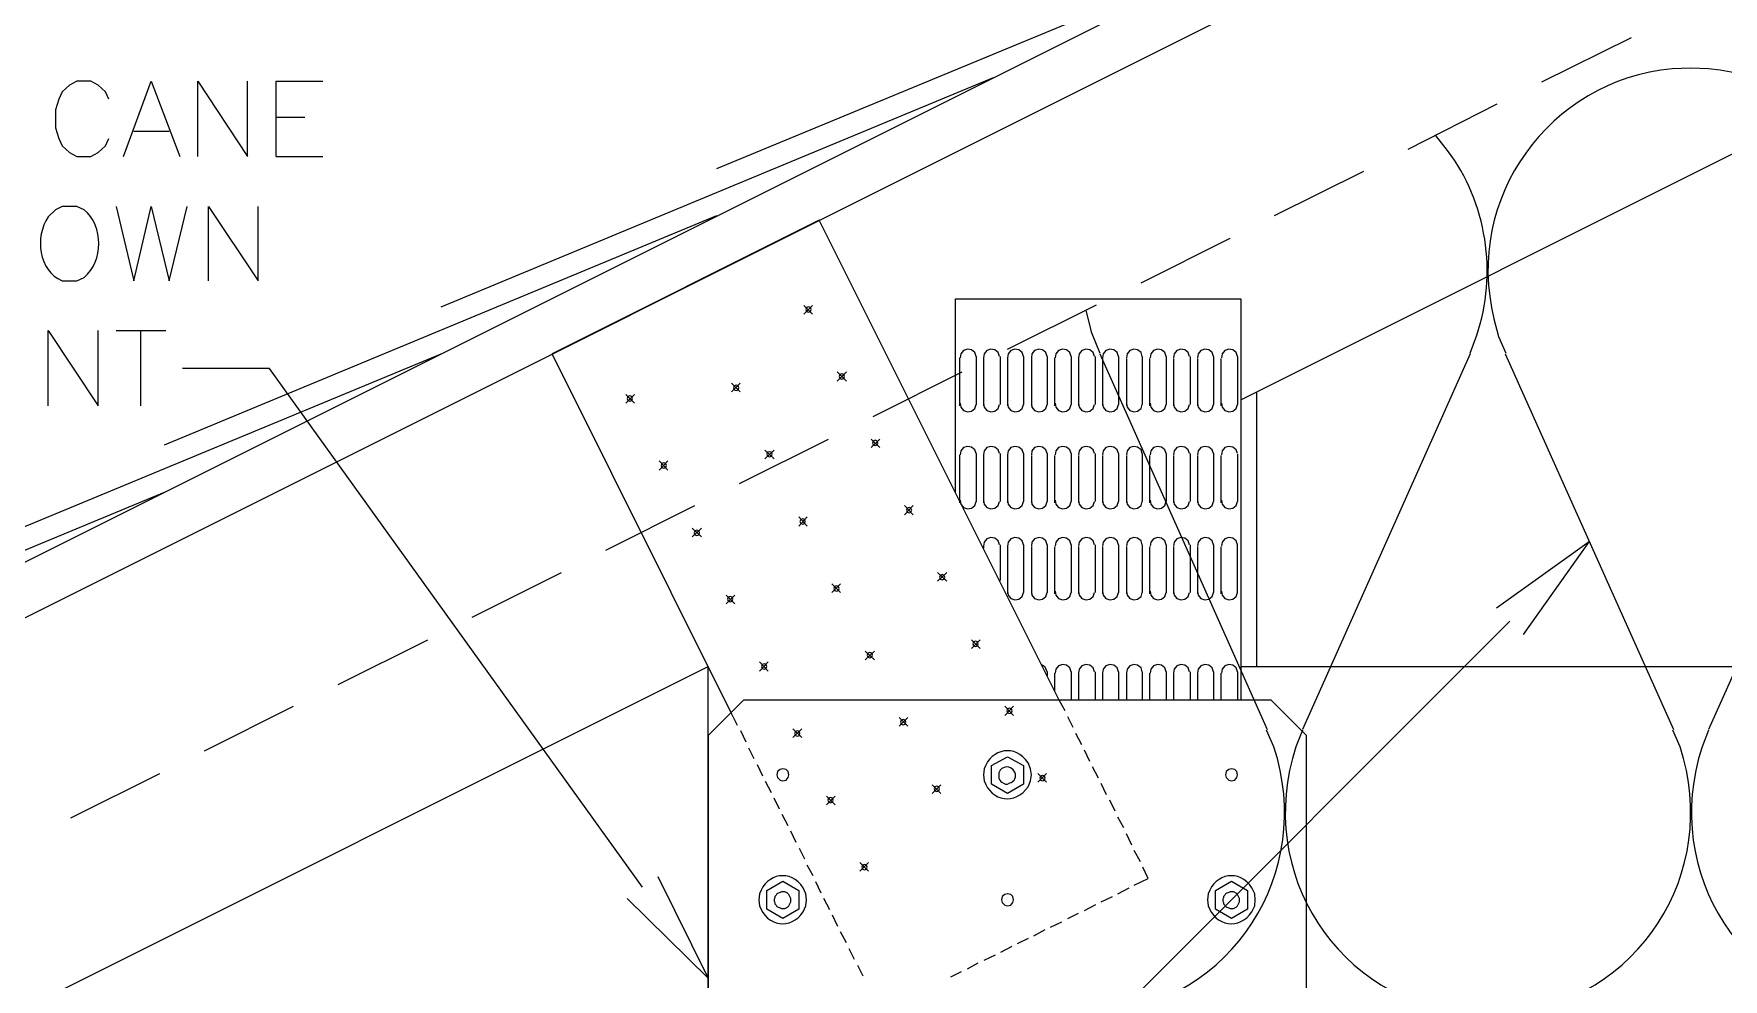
# Model space of a CAD drawing. Header units: millimetres. Extents: x 14 to 201, y 16 to 268.
# Drawn here: x 84.3 to 138.1, y 188.8 to 218.9 of the extents above; entities that cross this region are included whole.
import ezdxf

# ---------------------------------------------------------------- set-up
doc = ezdxf.new("R2010")
doc.units = ezdxf.units.MM
doc.layers.get('0').update_dxf_attribs({"linetype": 'CONTINUOUS'})

msp = doc.modelspace()

# ---------------------------------------------------------------- linework, layer by layer
at = {"color": 0}
for p, q in [((48.6625, 184.426), (173.673, 246.931)), ((48.6625, 182.646), (173.673, 245.173)), ((122.767, 207.284), (173.673, 232.749)), ((106.087, 214.652), (123.698, 221.954)), ((85.7042, 217.424), (85.4714, 217.297)), ((86.148, 217.424), (85.7042, 217.424)), ((86.3808, 217.297), (86.148, 217.424)), ((87.1859, 215.032), (88.0745, 217.424)), ((88.0745, 217.424), (88.984, 215.032)), ((89.5558, 215.032), (89.5558, 217.424)), ((89.5558, 217.424), (91.1433, 215.032)), ((91.1433, 215.032), (91.1433, 217.424)), ((92.0542, 215.032), (92.0542, 217.424)), ((92.0542, 217.424), (93.5359, 217.424)), ((97.3032, 210.248), (114.893, 217.551)), ((85.1323, 216.852), (85.0265, 216.513)), ((85.2385, 217.085), (85.1323, 216.852)), ((85.4714, 217.297), (85.2385, 217.085)), ((86.614, 217.085), (86.3808, 217.297)), ((86.7198, 216.852), (86.614, 217.085)), ((85.0265, 216.513), (85.0265, 215.943)), ((92.0542, 216.28), (92.964, 216.28)), ((85.0265, 215.943), (85.1323, 215.604)), ((87.5249, 215.837), (88.6464, 215.837)), ((85.1323, 215.604), (85.2385, 215.371)), ((85.2385, 215.371), (85.4714, 215.158)), ((86.3808, 215.158), (86.614, 215.371)), ((86.614, 215.371), (86.7198, 215.604)), ((85.4714, 215.158), (85.7042, 215.032)), ((85.7042, 215.032), (86.148, 215.032)), ((86.148, 215.032), (86.3808, 215.158)), ((92.0542, 215.032), (93.5359, 215.032)), ((85.0265, 213.338), (84.7933, 213.105)), ((85.2385, 213.444), (85.0265, 213.338)), ((85.7042, 213.444), (85.2385, 213.444)), ((85.9374, 213.338), (85.7042, 213.444)), ((86.9527, 213.444), (87.5249, 211.074)), ((87.5249, 211.074), (88.0745, 213.444)), ((88.0745, 213.444), (88.6464, 211.074)), ((88.4975, 205.846), (106.087, 213.148)), ((88.6464, 211.074), (89.2168, 213.444)), ((89.8948, 211.074), (89.8948, 213.444)), ((89.8948, 213.444), (91.4823, 211.074)), ((91.4823, 211.074), (91.4823, 213.444)), ((109.347, 213.001), (100.838, 208.745)), ((116.989, 197.718), (109.347, 213.001)), ((85.2385, 211.074), (85.7042, 211.074)), ((85.7042, 211.074), (85.9374, 211.18)), ((113.687, 204.342), (113.687, 210.502)), ((113.687, 210.502), (122.767, 210.502)), ((122.767, 210.502), (122.767, 197.718)), ((108.859, 210.016), (109.135, 210.292)), ((108.859, 210.292), (109.135, 210.016)), ((108.945, 210.228), (108.924, 210.163)), ((108.924, 210.163), (108.945, 210.1)), ((109.008, 210.248), (108.945, 210.228)), ((108.945, 210.1), (109.008, 210.079)), ((109.072, 210.228), (109.008, 210.248)), ((109.008, 210.079), (109.072, 210.1)), ((109.092, 210.163), (109.072, 210.228)), ((109.072, 210.1), (109.092, 210.163)), ((84.7933, 207.094), (84.7933, 209.487)), ((84.7933, 209.487), (86.3808, 207.094)), ((86.3808, 207.094), (86.3808, 209.487)), ((86.9527, 209.487), (88.5402, 209.487)), ((87.7355, 209.487), (87.7355, 207.094)), ((79.6918, 201.443), (97.3032, 208.745)), ((106.532, 197.336), (100.838, 208.745)), ((91.8422, 208.279), (89.0693, 208.279)), ((103.717, 191.771), (91.8422, 208.279)), ((106.553, 207.54), (106.828, 207.814)), ((106.553, 207.814), (106.828, 207.54)), ((106.638, 207.73), (106.616, 207.666)), ((106.616, 207.666), (106.638, 207.603)), ((106.702, 207.75), (106.638, 207.73)), ((106.765, 207.73), (106.702, 207.75)), ((106.785, 207.666), (106.765, 207.73)), ((106.765, 207.603), (106.785, 207.666)), ((109.918, 207.879), (110.216, 208.175)), ((109.918, 208.175), (110.216, 207.879)), ((110.003, 208.089), (109.983, 208.026)), ((109.983, 208.026), (110.003, 207.963)), ((110.067, 208.111), (110.003, 208.089)), ((110.003, 207.963), (110.067, 207.942)), ((110.13, 208.089), (110.067, 208.111)), ((110.067, 207.942), (110.13, 207.963)), ((110.151, 208.026), (110.13, 208.089)), ((110.13, 207.963), (110.151, 208.026)), ((103.188, 207.18), (103.463, 207.454)), ((103.188, 207.454), (103.463, 207.18)), ((103.251, 207.391), (103.23, 207.327)), ((103.23, 207.327), (103.251, 207.264)), ((103.314, 207.413), (103.251, 207.391)), ((103.251, 207.264), (103.314, 207.243)), ((103.378, 207.391), (103.314, 207.413)), ((103.314, 207.243), (103.378, 207.264)), ((103.4, 207.327), (103.378, 207.391)), ((103.378, 207.264), (103.4, 207.327)), ((106.638, 207.603), (106.702, 207.582)), ((106.702, 207.582), (106.765, 207.603)), ((123.275, 198.797), (123.275, 207.54)), ((107.611, 205.401), (107.907, 205.677)), ((107.611, 205.677), (107.907, 205.401)), ((107.696, 205.613), (107.674, 205.549)), ((107.674, 205.549), (107.696, 205.486)), ((107.76, 205.633), (107.696, 205.613)), ((107.823, 205.613), (107.76, 205.633)), ((107.844, 205.549), (107.823, 205.613)), ((107.823, 205.486), (107.844, 205.549)), ((110.998, 205.762), (111.274, 206.036)), ((110.998, 206.036), (111.274, 205.762)), ((111.062, 205.972), (111.041, 205.909)), ((111.041, 205.909), (111.062, 205.846)), ((111.125, 205.995), (111.062, 205.972)), ((111.062, 205.846), (111.125, 205.825)), ((111.188, 205.972), (111.125, 205.995)), ((111.125, 205.825), (111.188, 205.846)), ((111.209, 205.909), (111.188, 205.972)), ((111.188, 205.846), (111.209, 205.909)), ((104.246, 205.041), (104.521, 205.337)), ((104.246, 205.337), (104.521, 205.041)), ((104.33, 205.253), (104.309, 205.19)), ((104.309, 205.19), (104.33, 205.127)), ((104.395, 205.274), (104.33, 205.253)), ((104.33, 205.127), (104.395, 205.104)), ((104.458, 205.253), (104.395, 205.274)), ((104.395, 205.104), (104.458, 205.127)), ((104.479, 205.19), (104.458, 205.253)), ((104.458, 205.127), (104.479, 205.19)), ((107.696, 205.486), (107.76, 205.466)), ((107.76, 205.466), (107.823, 205.486)), ((70.9083, 197.062), (88.4975, 204.342)), ((112.057, 203.623), (112.332, 203.919)), ((112.057, 203.919), (112.332, 203.623)), ((108.692, 203.263), (108.966, 203.56)), ((108.692, 203.56), (108.966, 203.263)), ((108.755, 203.476), (108.733, 203.412)), ((108.733, 203.412), (108.755, 203.349)), ((108.818, 203.496), (108.755, 203.476)), ((108.882, 203.476), (108.818, 203.496)), ((108.902, 203.412), (108.882, 203.476)), ((108.882, 203.349), (108.902, 203.412)), ((112.141, 203.835), (112.12, 203.772)), ((112.12, 203.772), (112.141, 203.708)), ((112.204, 203.856), (112.141, 203.835)), ((112.141, 203.708), (112.204, 203.686)), ((112.267, 203.835), (112.204, 203.856)), ((112.204, 203.686), (112.267, 203.708)), ((112.29, 203.772), (112.267, 203.835)), ((112.267, 203.708), (112.29, 203.772)), ((105.304, 202.924), (105.6, 203.2)), ((105.304, 203.2), (105.6, 202.924)), ((105.388, 203.116), (105.368, 203.051)), ((105.368, 203.051), (105.388, 202.988)), ((105.453, 203.137), (105.388, 203.116)), ((105.388, 202.988), (105.453, 202.967)), ((105.517, 203.116), (105.453, 203.137)), ((105.453, 202.967), (105.517, 202.988)), ((105.537, 203.051), (105.517, 203.116)), ((105.517, 202.988), (105.537, 203.051)), ((108.755, 203.349), (108.818, 203.327)), ((108.818, 203.327), (108.882, 203.349)), ((130.917, 200.66), (133.858, 202.777)), ((133.858, 202.777), (131.763, 199.813)), ((113.115, 201.506), (113.411, 201.782)), ((113.115, 201.782), (113.411, 201.506)), ((109.75, 201.147), (110.024, 201.422)), ((109.75, 201.422), (110.024, 201.147)), ((109.834, 201.337), (109.813, 201.273)), ((109.813, 201.273), (109.834, 201.21)), ((109.897, 201.359), (109.834, 201.337)), ((109.834, 201.21), (109.897, 201.19)), ((109.96, 201.337), (109.897, 201.359)), ((109.897, 201.19), (109.96, 201.21)), ((109.983, 201.273), (109.96, 201.337)), ((109.96, 201.21), (109.983, 201.273)), ((113.199, 201.696), (113.178, 201.633)), ((113.178, 201.633), (113.199, 201.57)), ((113.262, 201.719), (113.199, 201.696)), ((113.199, 201.57), (113.262, 201.549)), ((113.326, 201.696), (113.262, 201.719)), ((113.262, 201.549), (113.326, 201.57)), ((113.348, 201.633), (113.326, 201.696)), ((113.326, 201.57), (113.348, 201.633)), ((106.383, 200.787), (106.659, 201.063)), ((106.383, 201.063), (106.659, 200.787)), ((106.446, 200.999), (106.426, 200.934)), ((106.426, 200.934), (106.446, 200.871)), ((106.511, 201.02), (106.446, 200.999)), ((106.446, 200.871), (106.511, 200.851)), ((106.575, 200.999), (106.511, 201.02)), ((106.511, 200.851), (106.575, 200.871)), ((106.595, 200.934), (106.575, 200.999)), ((106.575, 200.871), (106.595, 200.934)), ((131.34, 200.237), (88.054, 156.95)), ((114.194, 199.369), (114.469, 199.645)), ((114.194, 199.645), (114.469, 199.369)), ((114.321, 199.602), (114.257, 199.58)), ((114.384, 199.58), (114.321, 199.602)), ((110.808, 199.009), (111.104, 199.283)), ((110.808, 199.283), (111.104, 199.009)), ((110.892, 199.22), (110.871, 199.157)), ((110.871, 199.157), (110.892, 199.093)), ((110.956, 199.242), (110.892, 199.22)), ((110.892, 199.093), (110.956, 199.073)), ((111.019, 199.22), (110.956, 199.242)), ((110.956, 199.073), (111.019, 199.093)), ((111.041, 199.157), (111.019, 199.22)), ((111.019, 199.093), (111.041, 199.157)), ((114.257, 199.58), (114.237, 199.517)), ((114.237, 199.517), (114.257, 199.453)), ((114.257, 199.453), (114.321, 199.432)), ((114.321, 199.432), (114.384, 199.453)), ((114.406, 199.517), (114.384, 199.58)), ((114.384, 199.453), (114.406, 199.517)), ((55.0125, 173.397), (105.813, 198.797)), ((105.813, 187.685), (105.813, 198.797)), ((107.442, 198.65), (107.717, 198.946)), ((107.442, 198.946), (107.717, 198.65)), ((107.527, 198.86), (107.505, 198.797)), ((107.505, 198.797), (107.527, 198.734)), ((107.59, 198.883), (107.527, 198.86)), ((107.527, 198.734), (107.59, 198.713)), ((107.654, 198.86), (107.59, 198.883)), ((107.59, 198.713), (107.654, 198.734)), ((107.674, 198.797), (107.654, 198.86)), ((107.654, 198.734), (107.674, 198.797)), ((122.767, 198.797), (173.673, 198.797)), ((106.934, 197.718), (105.813, 196.596)), ((123.741, 197.718), (106.934, 197.718)), ((115.252, 197.23), (115.528, 197.528)), ((115.252, 197.528), (115.528, 197.23)), ((115.338, 197.443), (115.316, 197.379)), ((115.401, 197.463), (115.338, 197.443)), ((115.465, 197.443), (115.401, 197.463)), ((115.485, 197.379), (115.465, 197.443)), ((117.179, 197.379), (116.989, 197.718)), ((124.863, 196.596), (123.741, 197.718)), ((106.743, 196.913), (106.532, 197.336)), ((111.887, 196.893), (112.163, 197.167)), ((111.887, 197.167), (112.163, 196.893)), ((111.95, 197.083), (111.93, 197.019)), ((111.93, 197.019), (111.95, 196.956)), ((112.014, 197.104), (111.95, 197.083)), ((111.95, 196.956), (112.014, 196.934)), ((112.077, 197.083), (112.014, 197.104)), ((112.014, 196.934), (112.077, 196.956)), ((112.099, 197.019), (112.077, 197.083)), ((112.077, 196.956), (112.099, 197.019)), ((115.316, 197.379), (115.338, 197.316)), ((115.338, 197.316), (115.401, 197.295)), ((115.401, 197.295), (115.465, 197.316)), ((115.465, 197.316), (115.485, 197.379)), ((117.432, 196.85), (117.263, 197.189)), ((105.813, 196.596), (105.813, 177.081)), ((107.018, 196.384), (106.849, 196.744)), ((108.5, 196.533), (108.796, 196.807)), ((108.5, 196.807), (108.796, 196.533)), ((108.585, 196.723), (108.563, 196.66)), ((108.563, 196.66), (108.585, 196.596)), ((108.649, 196.744), (108.585, 196.723)), ((108.585, 196.596), (108.649, 196.574)), ((108.712, 196.723), (108.649, 196.744)), ((108.649, 196.574), (108.712, 196.596)), ((108.733, 196.66), (108.712, 196.723)), ((108.712, 196.596), (108.733, 196.66)), ((117.708, 196.3), (117.518, 196.66)), ((124.863, 177.081), (124.863, 196.596)), ((107.272, 195.855), (107.104, 196.194)), ((114.829, 195.643), (115.338, 195.918)), ((115.338, 195.918), (115.845, 195.643)), ((117.961, 195.771), (117.792, 196.131)), ((107.547, 195.305), (107.378, 195.665)), ((108.013, 195.453), (107.993, 195.346)), ((107.993, 195.346), (108.013, 195.263)), ((108.099, 195.516), (108.013, 195.453)), ((108.183, 195.538), (108.099, 195.516)), ((108.289, 195.516), (108.183, 195.538)), ((108.353, 195.453), (108.289, 195.516)), ((108.373, 195.346), (108.353, 195.453)), ((108.353, 195.263), (108.373, 195.346)), ((114.596, 195.538), (114.576, 195.346)), ((114.576, 195.346), (114.596, 195.156)), ((114.829, 195.05), (114.829, 195.643)), ((115.062, 195.411), (115.062, 195.242)), ((115.591, 195.369), (115.571, 195.432)), ((115.571, 195.22), (115.591, 195.283)), ((115.591, 195.326), (115.591, 195.369)), ((115.591, 195.283), (115.591, 195.326)), ((115.845, 195.643), (115.845, 195.05)), ((116.078, 195.538), (115.994, 195.728)), ((116.1, 195.346), (116.078, 195.538)), ((116.078, 195.156), (116.1, 195.346)), ((116.31, 195.114), (116.586, 195.389)), ((116.31, 195.389), (116.586, 195.114)), ((116.396, 195.305), (116.374, 195.242)), ((116.459, 195.326), (116.396, 195.305)), ((116.523, 195.305), (116.459, 195.326)), ((116.543, 195.242), (116.523, 195.305)), ((118.237, 195.242), (118.047, 195.602)), ((122.301, 195.453), (122.28, 195.346)), ((122.28, 195.346), (122.301, 195.263)), ((122.386, 195.516), (122.301, 195.453)), ((122.47, 195.538), (122.386, 195.516)), ((122.577, 195.516), (122.47, 195.538)), ((122.64, 195.453), (122.577, 195.516)), ((122.66, 195.346), (122.64, 195.453)), ((122.64, 195.263), (122.66, 195.346)), ((107.823, 194.776), (107.633, 195.136)), ((108.013, 195.263), (108.099, 195.179)), ((108.099, 195.179), (108.183, 195.156)), ((108.183, 195.156), (108.289, 195.179)), ((108.289, 195.179), (108.353, 195.263)), ((112.945, 194.754), (113.221, 195.03)), ((112.945, 195.03), (113.221, 194.754)), ((113.029, 194.966), (113.009, 194.903)), ((113.009, 194.903), (113.029, 194.84)), ((113.093, 194.987), (113.029, 194.966)), ((113.029, 194.84), (113.093, 194.817)), ((113.158, 194.966), (113.093, 194.987)), ((113.093, 194.817), (113.158, 194.84)), ((113.178, 194.903), (113.158, 194.966)), ((113.158, 194.84), (113.178, 194.903)), ((115.338, 194.754), (114.829, 195.05)), ((115.232, 195.072), (115.274, 195.05)), ((115.274, 195.05), (115.338, 195.05)), ((115.845, 195.05), (115.338, 194.754)), ((115.548, 195.179), (115.571, 195.22)), ((115.994, 194.966), (116.078, 195.156)), ((116.374, 195.242), (116.396, 195.179)), ((116.396, 195.179), (116.459, 195.156)), ((116.459, 195.156), (116.523, 195.179)), ((116.523, 195.179), (116.543, 195.242)), ((118.491, 194.713), (118.321, 195.072)), ((122.301, 195.263), (122.386, 195.179)), ((122.386, 195.179), (122.47, 195.156)), ((122.47, 195.156), (122.577, 195.179)), ((122.577, 195.179), (122.64, 195.263)), ((108.077, 194.247), (107.907, 194.607)), ((109.58, 194.394), (109.854, 194.67)), ((109.58, 194.67), (109.854, 194.394)), ((109.644, 194.607), (109.621, 194.543)), ((109.621, 194.543), (109.644, 194.48)), ((109.707, 194.627), (109.644, 194.607)), ((109.644, 194.48), (109.707, 194.458)), ((109.77, 194.607), (109.707, 194.627)), ((109.707, 194.458), (109.77, 194.48)), ((109.791, 194.543), (109.77, 194.607)), ((109.77, 194.48), (109.791, 194.543)), ((118.766, 194.183), (118.597, 194.543)), ((108.353, 193.718), (108.162, 194.078)), ((119.042, 193.654), (118.85, 193.992)), ((108.606, 193.189), (108.436, 193.548)), ((119.295, 193.103), (119.126, 193.463)), ((108.882, 192.659), (108.712, 192.997)), ((119.571, 192.574), (119.379, 192.933)), ((104.203, 192.108), (105.813, 188.87)), ((109.157, 192.13), (108.966, 192.468)), ((110.639, 192.278), (110.913, 192.553)), ((110.639, 192.553), (110.913, 192.278)), ((110.722, 192.468), (110.702, 192.404)), ((110.702, 192.404), (110.722, 192.341)), ((110.786, 192.49), (110.722, 192.468)), ((110.722, 192.341), (110.786, 192.32)), ((110.849, 192.468), (110.786, 192.49)), ((110.786, 192.32), (110.849, 192.341)), ((110.871, 192.404), (110.849, 192.468)), ((110.849, 192.341), (110.871, 192.404)), ((119.825, 192.045), (119.655, 192.404)), ((107.442, 191.558), (107.421, 191.368)), ((107.674, 191.665), (108.183, 191.961)), ((107.674, 191.072), (107.674, 191.665)), ((107.971, 191.516), (107.929, 191.474)), ((107.993, 191.558), (107.971, 191.516)), ((108.034, 191.579), (107.993, 191.558)), ((108.099, 191.601), (108.034, 191.579)), ((108.14, 191.622), (108.099, 191.601)), ((108.246, 191.622), (108.14, 191.622)), ((108.183, 191.961), (108.692, 191.665)), ((108.33, 191.579), (108.246, 191.622)), ((108.373, 191.538), (108.33, 191.579)), ((108.436, 191.409), (108.373, 191.538)), ((108.692, 191.665), (108.692, 191.072)), ((108.924, 191.558), (108.839, 191.748)), ((108.945, 191.368), (108.924, 191.558)), ((109.411, 191.579), (109.241, 191.939)), ((115.252, 191.538), (115.168, 191.474)), ((115.338, 191.558), (115.252, 191.538)), ((115.442, 191.538), (115.338, 191.558)), ((115.507, 191.474), (115.442, 191.538)), ((118.85, 191.558), (119.211, 191.748)), ((119.379, 191.834), (119.825, 192.045)), ((121.729, 191.558), (121.708, 191.368)), ((121.962, 191.665), (122.47, 191.961)), ((121.962, 191.072), (121.962, 191.665)), ((122.258, 191.516), (122.217, 191.474)), ((122.28, 191.558), (122.258, 191.516)), ((122.321, 191.579), (122.28, 191.558)), ((122.386, 191.601), (122.321, 191.579)), ((122.428, 191.622), (122.386, 191.601)), ((122.534, 191.622), (122.428, 191.622)), ((122.47, 191.961), (122.979, 191.665)), ((122.618, 191.579), (122.534, 191.622)), ((122.66, 191.538), (122.618, 191.579)), ((122.724, 191.409), (122.66, 191.538)), ((122.979, 191.665), (122.979, 191.072)), ((123.212, 191.558), (123.126, 191.748)), ((123.232, 191.368), (123.212, 191.558)), ((105.813, 188.87), (103.23, 191.409)), ((107.421, 191.368), (107.442, 191.178)), ((108.183, 190.776), (107.674, 191.072)), ((107.929, 191.432), (107.907, 191.389)), ((107.907, 191.389), (107.907, 191.326)), ((107.907, 191.326), (107.929, 191.283)), ((107.929, 191.474), (107.929, 191.432)), ((107.929, 191.283), (107.929, 191.242)), ((107.929, 191.242), (107.971, 191.198)), ((107.971, 191.198), (107.993, 191.156)), ((107.993, 191.156), (108.034, 191.135)), ((108.034, 191.135), (108.099, 191.113)), ((108.099, 191.113), (108.14, 191.093)), ((108.14, 191.093), (108.246, 191.093)), ((108.692, 191.072), (108.183, 190.776)), ((108.246, 191.093), (108.33, 191.135)), ((108.33, 191.135), (108.373, 191.178)), ((108.373, 191.178), (108.395, 191.219)), ((108.395, 191.219), (108.436, 191.305)), ((108.436, 191.346), (108.436, 191.409)), ((108.436, 191.305), (108.436, 191.346)), ((108.839, 190.986), (108.924, 191.178)), ((108.924, 191.178), (108.945, 191.368)), ((109.686, 191.05), (109.495, 191.409)), ((115.168, 191.474), (115.146, 191.368)), ((115.146, 191.368), (115.168, 191.283)), ((115.168, 191.283), (115.252, 191.198)), ((115.252, 191.198), (115.338, 191.178)), ((115.338, 191.178), (115.442, 191.198)), ((115.442, 191.198), (115.507, 191.283)), ((115.528, 191.368), (115.507, 191.474)), ((115.507, 191.283), (115.528, 191.368)), ((117.792, 191.029), (118.153, 191.219)), ((118.321, 191.305), (118.682, 191.474)), ((121.708, 191.368), (121.729, 191.178)), ((122.47, 190.776), (121.962, 191.072)), ((122.217, 191.432), (122.195, 191.389)), ((122.195, 191.389), (122.195, 191.326)), ((122.195, 191.326), (122.217, 191.283)), ((122.217, 191.474), (122.217, 191.432)), ((122.217, 191.283), (122.217, 191.242)), ((122.217, 191.242), (122.258, 191.198)), ((122.258, 191.198), (122.28, 191.156)), ((122.28, 191.156), (122.321, 191.135)), ((122.321, 191.135), (122.386, 191.113)), ((122.386, 191.113), (122.428, 191.093)), ((122.428, 191.093), (122.534, 191.093)), ((122.979, 191.072), (122.47, 190.776)), ((122.534, 191.093), (122.618, 191.135)), ((122.618, 191.135), (122.66, 191.178)), ((122.66, 191.178), (122.683, 191.219)), ((122.683, 191.219), (122.724, 191.305)), ((122.724, 191.346), (122.724, 191.409)), ((122.724, 191.305), (122.724, 191.346)), ((123.126, 190.986), (123.212, 191.178)), ((123.212, 191.178), (123.232, 191.368)), ((109.94, 190.521), (109.77, 190.88)), ((116.713, 190.5), (117.072, 190.669)), ((117.263, 190.776), (117.602, 190.945)), ((110.216, 189.992), (110.024, 190.351)), ((115.655, 189.971), (116.014, 190.14)), ((116.184, 190.224), (116.543, 190.416)), ((110.469, 189.462), (110.3, 189.802)), ((114.596, 189.442), (114.956, 189.611)), ((115.125, 189.695), (115.485, 189.887)), ((110.745, 188.933), (110.575, 189.272)), ((113.538, 188.913), (113.877, 189.082)), ((114.067, 189.166), (114.406, 189.358))]:
    msp.add_line(p, q, dxfattribs=at)
at = {"color": 252}
for p, q in [((132.355, 217.404), (135.213, 218.821)), ((137.097, 217.847), (136.504, 217.827)), ((137.667, 217.827), (137.097, 217.847)), ((128.101, 215.265), (130.937, 216.705)), ((129.35, 215.222), (128.968, 215.71)), ((123.846, 213.148), (126.683, 214.566)), ((119.592, 211.011), (122.428, 212.429)), ((115.338, 208.894), (118.174, 210.312)), ((117.835, 210.143), (118.004, 209.444)), ((130.831, 209.867), (130.98, 209.296)), ((118.004, 209.444), (118.28, 208.767)), ((130.069, 208.767), (130.281, 209.338)), ((130.98, 209.296), (131.213, 208.767)), ((113.855, 208.745), (113.834, 208.618)), ((113.94, 208.852), (113.855, 208.745)), ((114.067, 208.894), (113.94, 208.852)), ((114.194, 208.872), (114.067, 208.894)), ((114.3, 208.788), (114.194, 208.872)), ((114.343, 208.661), (114.3, 208.788)), ((114.596, 208.745), (114.576, 208.618)), ((114.68, 208.852), (114.596, 208.745)), ((114.808, 208.894), (114.68, 208.852)), ((114.935, 208.872), (114.808, 208.894)), ((115.042, 208.788), (114.935, 208.872)), ((115.083, 208.661), (115.042, 208.788)), ((115.358, 208.745), (115.338, 208.618)), ((115.442, 208.852), (115.358, 208.745)), ((115.571, 208.894), (115.442, 208.852)), ((115.697, 208.872), (115.571, 208.894)), ((115.804, 208.788), (115.697, 208.872)), ((115.845, 208.661), (115.804, 208.788)), ((116.12, 208.745), (116.1, 208.618)), ((116.204, 208.852), (116.12, 208.745)), ((116.333, 208.894), (116.204, 208.852)), ((116.459, 208.872), (116.333, 208.894)), ((116.566, 208.788), (116.459, 208.872)), ((116.607, 208.661), (116.566, 208.788)), ((116.882, 208.745), (116.862, 208.618)), ((116.967, 208.852), (116.882, 208.745)), ((117.095, 208.894), (116.967, 208.852)), ((117.221, 208.872), (117.095, 208.894)), ((117.326, 208.788), (117.221, 208.872)), ((117.369, 208.661), (117.326, 208.788)), ((117.624, 208.745), (117.602, 208.618)), ((117.708, 208.852), (117.624, 208.745)), ((117.835, 208.894), (117.708, 208.852)), ((117.961, 208.872), (117.835, 208.894)), ((118.068, 208.788), (117.961, 208.872)), ((118.11, 208.661), (118.068, 208.788)), ((118.28, 208.745), (123.613, 196.787)), ((118.384, 208.745), (118.364, 208.618)), ((118.47, 208.852), (118.384, 208.745)), ((118.597, 208.894), (118.47, 208.852)), ((118.723, 208.872), (118.597, 208.894)), ((118.83, 208.788), (118.723, 208.872)), ((118.872, 208.661), (118.83, 208.788)), ((119.146, 208.745), (119.126, 208.618)), ((119.232, 208.852), (119.146, 208.745)), ((119.359, 208.894), (119.232, 208.852)), ((119.485, 208.872), (119.359, 208.894)), ((119.592, 208.788), (119.485, 208.872)), ((119.634, 208.661), (119.592, 208.788)), ((119.908, 208.745), (119.888, 208.618)), ((119.994, 208.852), (119.908, 208.745)), ((120.121, 208.894), (119.994, 208.852)), ((120.247, 208.872), (120.121, 208.894)), ((120.354, 208.788), (120.247, 208.872)), ((120.396, 208.661), (120.354, 208.788)), ((120.65, 208.745), (120.629, 208.618)), ((120.734, 208.852), (120.65, 208.745)), ((120.862, 208.894), (120.734, 208.852)), ((120.989, 208.872), (120.862, 208.894)), ((121.095, 208.788), (120.989, 208.872)), ((121.136, 208.661), (121.095, 208.788)), ((121.412, 208.745), (121.392, 208.618)), ((121.496, 208.852), (121.412, 208.745)), ((121.624, 208.894), (121.496, 208.852)), ((121.751, 208.872), (121.624, 208.894)), ((121.857, 208.788), (121.751, 208.872)), ((121.898, 208.661), (121.857, 208.788)), ((122.174, 208.745), (122.154, 208.618)), ((122.258, 208.852), (122.174, 208.745)), ((122.386, 208.894), (122.258, 208.852)), ((122.513, 208.872), (122.386, 208.894)), ((122.618, 208.788), (122.513, 208.872)), ((122.66, 208.661), (122.618, 208.788)), ((130.069, 208.745), (124.734, 196.787)), ((131.191, 208.745), (136.546, 196.787)), ((143.002, 208.745), (137.667, 196.787)), ((113.814, 208.618), (113.814, 207.094)), ((114.343, 208.661), (114.343, 207.137)), ((114.576, 208.618), (114.576, 207.094)), ((115.105, 208.661), (115.105, 207.137)), ((115.338, 208.618), (115.338, 207.094)), ((115.845, 208.661), (115.845, 207.137)), ((116.1, 208.618), (116.1, 207.094)), ((116.607, 208.661), (116.607, 207.137)), ((116.84, 208.618), (116.84, 207.094)), ((117.369, 208.661), (117.369, 207.137)), ((117.602, 208.618), (117.602, 207.094)), ((118.131, 208.661), (118.131, 207.137)), ((118.364, 208.618), (118.364, 207.094)), ((118.872, 208.661), (118.872, 207.137)), ((119.126, 208.598), (119.126, 207.094)), ((119.634, 208.661), (119.634, 207.137)), ((119.867, 208.598), (119.867, 207.094)), ((120.396, 208.661), (120.396, 207.137)), ((120.629, 208.598), (120.629, 207.094)), ((121.158, 208.661), (121.158, 207.137)), ((121.392, 208.598), (121.392, 207.094)), ((121.898, 208.661), (121.898, 207.137)), ((122.131, 208.598), (122.131, 207.094)), ((122.66, 208.661), (122.66, 207.137)), ((111.062, 206.755), (113.897, 208.175)), ((113.834, 207.18), (113.855, 207.053)), ((114.3, 207.01), (114.343, 207.137)), ((114.576, 207.18), (114.596, 207.053)), ((115.042, 207.01), (115.083, 207.137)), ((115.338, 207.18), (115.358, 207.053)), ((115.804, 207.01), (115.845, 207.137)), ((116.1, 207.18), (116.12, 207.053)), ((116.566, 207.01), (116.607, 207.137)), ((116.862, 207.18), (116.882, 207.053)), ((117.326, 207.01), (117.369, 207.137)), ((117.602, 207.18), (117.624, 207.053)), ((118.068, 207.01), (118.11, 207.137)), ((118.364, 207.18), (118.384, 207.053)), ((118.83, 207.01), (118.872, 207.137)), ((119.126, 207.18), (119.146, 207.053)), ((119.592, 207.01), (119.634, 207.137)), ((119.888, 207.18), (119.908, 207.053)), ((120.354, 207.01), (120.396, 207.137)), ((120.629, 207.18), (120.65, 207.053)), ((121.095, 207.01), (121.136, 207.137)), ((121.392, 207.18), (121.412, 207.053)), ((121.857, 207.01), (121.898, 207.137)), ((122.154, 207.18), (122.174, 207.053)), ((122.618, 207.01), (122.66, 207.137)), ((113.855, 207.053), (113.94, 206.947)), ((113.94, 206.947), (114.067, 206.904)), ((114.067, 206.904), (114.194, 206.925)), ((114.194, 206.925), (114.3, 207.01)), ((114.596, 207.053), (114.68, 206.947)), ((114.68, 206.947), (114.808, 206.904)), ((114.808, 206.904), (114.935, 206.925)), ((114.935, 206.925), (115.042, 207.01)), ((115.358, 207.053), (115.442, 206.947)), ((115.442, 206.947), (115.571, 206.904)), ((115.571, 206.904), (115.697, 206.925)), ((115.697, 206.925), (115.804, 207.01)), ((116.12, 207.053), (116.204, 206.947)), ((116.204, 206.947), (116.333, 206.904)), ((116.333, 206.904), (116.459, 206.925)), ((116.459, 206.925), (116.566, 207.01)), ((116.882, 207.053), (116.967, 206.947)), ((116.967, 206.947), (117.095, 206.904)), ((117.095, 206.904), (117.221, 206.925)), ((117.221, 206.925), (117.326, 207.01)), ((117.624, 207.053), (117.708, 206.947)), ((117.708, 206.947), (117.835, 206.904)), ((117.835, 206.904), (117.961, 206.925)), ((117.961, 206.925), (118.068, 207.01)), ((118.384, 207.053), (118.47, 206.947)), ((118.47, 206.947), (118.597, 206.904)), ((118.597, 206.904), (118.723, 206.925)), ((118.723, 206.925), (118.83, 207.01)), ((119.146, 207.053), (119.232, 206.947)), ((119.232, 206.947), (119.359, 206.904)), ((119.359, 206.904), (119.485, 206.925)), ((119.485, 206.925), (119.592, 207.01)), ((119.908, 207.053), (119.994, 206.947)), ((119.994, 206.947), (120.121, 206.904)), ((120.121, 206.904), (120.247, 206.925)), ((120.247, 206.925), (120.354, 207.01)), ((120.65, 207.053), (120.734, 206.947)), ((120.734, 206.947), (120.862, 206.904)), ((120.862, 206.904), (120.989, 206.925)), ((120.989, 206.925), (121.095, 207.01)), ((121.412, 207.053), (121.496, 206.947)), ((121.496, 206.947), (121.624, 206.904)), ((121.624, 206.904), (121.751, 206.925)), ((121.751, 206.925), (121.857, 207.01)), ((122.174, 207.053), (122.258, 206.947)), ((122.258, 206.947), (122.386, 206.904)), ((122.386, 206.904), (122.513, 206.925)), ((122.513, 206.925), (122.618, 207.01)), ((106.808, 204.618), (109.644, 206.036)), ((113.814, 205.529), (113.814, 204.005)), ((113.855, 205.656), (113.834, 205.529)), ((113.94, 205.762), (113.855, 205.656)), ((114.067, 205.803), (113.94, 205.762)), ((114.194, 205.782), (114.067, 205.803)), ((114.3, 205.697), (114.194, 205.782)), ((114.343, 205.57), (114.3, 205.697)), ((114.343, 205.57), (114.343, 204.046)), ((114.596, 205.656), (114.576, 205.529)), ((114.576, 205.529), (114.576, 204.005)), ((114.68, 205.762), (114.596, 205.656)), ((114.808, 205.803), (114.68, 205.762)), ((114.935, 205.782), (114.808, 205.803)), ((115.042, 205.697), (114.935, 205.782)), ((115.083, 205.57), (115.042, 205.697)), ((115.105, 205.57), (115.105, 204.046)), ((115.358, 205.656), (115.338, 205.529)), ((115.338, 205.529), (115.338, 204.005)), ((115.442, 205.762), (115.358, 205.656)), ((115.571, 205.803), (115.442, 205.762)), ((115.697, 205.782), (115.571, 205.803)), ((115.804, 205.697), (115.697, 205.782)), ((115.845, 205.57), (115.804, 205.697)), ((115.845, 205.57), (115.845, 204.046)), ((116.12, 205.656), (116.1, 205.529)), ((116.1, 205.507), (116.1, 204.005)), ((116.204, 205.762), (116.12, 205.656)), ((116.333, 205.803), (116.204, 205.762)), ((116.459, 205.782), (116.333, 205.803)), ((116.566, 205.697), (116.459, 205.782)), ((116.607, 205.57), (116.566, 205.697)), ((116.607, 205.57), (116.607, 204.046)), ((116.84, 205.507), (116.84, 204.005)), ((116.882, 205.656), (116.862, 205.529)), ((116.967, 205.762), (116.882, 205.656)), ((117.095, 205.803), (116.967, 205.762)), ((117.221, 205.782), (117.095, 205.803)), ((117.326, 205.697), (117.221, 205.782)), ((117.369, 205.57), (117.326, 205.697)), ((117.369, 205.57), (117.369, 204.046)), ((117.624, 205.656), (117.602, 205.529)), ((117.602, 205.507), (117.602, 204.005)), ((117.708, 205.762), (117.624, 205.656)), ((117.835, 205.803), (117.708, 205.762)), ((117.961, 205.782), (117.835, 205.803)), ((118.068, 205.697), (117.961, 205.782)), ((118.11, 205.57), (118.068, 205.697)), ((118.131, 205.57), (118.131, 204.046)), ((118.384, 205.656), (118.364, 205.529)), ((118.364, 205.507), (118.364, 204.005)), ((118.47, 205.762), (118.384, 205.656)), ((118.597, 205.803), (118.47, 205.762)), ((118.723, 205.782), (118.597, 205.803)), ((118.83, 205.697), (118.723, 205.782)), ((118.872, 205.57), (118.83, 205.697)), ((118.872, 205.57), (118.872, 204.046)), ((119.146, 205.656), (119.126, 205.529)), ((119.126, 205.507), (119.126, 204.005)), ((119.232, 205.762), (119.146, 205.656)), ((119.359, 205.803), (119.232, 205.762)), ((119.485, 205.782), (119.359, 205.803)), ((119.592, 205.697), (119.485, 205.782)), ((119.634, 205.57), (119.592, 205.697)), ((119.634, 205.57), (119.634, 204.046)), ((119.867, 205.507), (119.867, 204.005)), ((119.908, 205.656), (119.888, 205.529)), ((119.994, 205.762), (119.908, 205.656)), ((120.121, 205.803), (119.994, 205.762)), ((120.247, 205.782), (120.121, 205.803)), ((120.354, 205.697), (120.247, 205.782)), ((120.396, 205.57), (120.354, 205.697)), ((120.396, 205.57), (120.396, 204.046)), ((120.65, 205.656), (120.629, 205.529)), ((120.629, 205.507), (120.629, 204.005)), ((120.734, 205.762), (120.65, 205.656)), ((120.862, 205.803), (120.734, 205.762)), ((120.989, 205.782), (120.862, 205.803)), ((121.095, 205.697), (120.989, 205.782)), ((121.136, 205.57), (121.095, 205.697)), ((121.158, 205.57), (121.158, 204.046)), ((121.412, 205.656), (121.392, 205.529)), ((121.392, 205.507), (121.392, 204.005)), ((121.496, 205.762), (121.412, 205.656)), ((121.624, 205.803), (121.496, 205.762)), ((121.751, 205.782), (121.624, 205.803)), ((121.857, 205.697), (121.751, 205.782)), ((121.898, 205.57), (121.857, 205.697)), ((121.898, 205.57), (121.898, 204.046)), ((122.131, 205.507), (122.131, 204.005)), ((122.174, 205.656), (122.154, 205.529)), ((122.258, 205.762), (122.174, 205.656)), ((122.386, 205.803), (122.258, 205.762)), ((122.513, 205.782), (122.386, 205.803)), ((122.618, 205.697), (122.513, 205.782)), ((122.66, 205.57), (122.618, 205.697)), ((122.66, 205.549), (122.66, 204.046)), ((102.552, 202.502), (105.388, 203.919)), ((113.834, 204.089), (113.855, 203.962)), ((113.855, 203.962), (113.94, 203.856)), ((114.194, 203.835), (114.3, 203.919)), ((114.3, 203.919), (114.343, 204.046)), ((114.576, 204.089), (114.596, 203.962)), ((114.596, 203.962), (114.68, 203.856)), ((114.935, 203.835), (115.042, 203.919)), ((115.042, 203.919), (115.083, 204.046)), ((115.338, 204.089), (115.358, 203.962)), ((115.358, 203.962), (115.442, 203.856)), ((115.697, 203.835), (115.804, 203.919)), ((115.804, 203.919), (115.845, 204.046)), ((116.1, 204.089), (116.12, 203.962)), ((116.12, 203.962), (116.204, 203.856)), ((116.459, 203.835), (116.566, 203.919)), ((116.566, 203.919), (116.607, 204.046)), ((116.862, 204.089), (116.882, 203.962)), ((116.882, 203.962), (116.967, 203.856)), ((117.221, 203.835), (117.326, 203.919)), ((117.326, 203.919), (117.369, 204.046)), ((117.602, 204.089), (117.624, 203.962)), ((117.624, 203.962), (117.708, 203.856)), ((117.961, 203.835), (118.068, 203.919)), ((118.068, 203.919), (118.11, 204.046)), ((118.364, 204.089), (118.384, 203.962)), ((118.384, 203.962), (118.47, 203.856)), ((118.723, 203.835), (118.83, 203.919)), ((118.83, 203.919), (118.872, 204.046)), ((119.126, 204.089), (119.146, 203.962)), ((119.146, 203.962), (119.232, 203.856)), ((119.485, 203.835), (119.592, 203.919)), ((119.592, 203.919), (119.634, 204.046)), ((119.888, 204.089), (119.908, 203.962)), ((119.908, 203.962), (119.994, 203.856)), ((120.247, 203.835), (120.354, 203.919)), ((120.354, 203.919), (120.396, 204.046)), ((120.629, 204.089), (120.65, 203.962)), ((120.65, 203.962), (120.734, 203.856)), ((120.989, 203.835), (121.095, 203.919)), ((121.095, 203.919), (121.136, 204.046)), ((121.392, 204.089), (121.412, 203.962)), ((121.412, 203.962), (121.496, 203.856)), ((121.751, 203.835), (121.857, 203.919)), ((121.857, 203.919), (121.898, 204.046)), ((122.154, 204.089), (122.174, 203.962)), ((122.174, 203.962), (122.258, 203.856)), ((122.513, 203.835), (122.618, 203.919)), ((122.618, 203.919), (122.66, 204.046)), ((113.94, 203.856), (114.067, 203.813)), ((114.067, 203.813), (114.194, 203.835)), ((114.68, 203.856), (114.808, 203.813)), ((114.808, 203.813), (114.935, 203.835)), ((115.442, 203.856), (115.571, 203.813)), ((115.571, 203.813), (115.697, 203.835)), ((116.204, 203.856), (116.333, 203.813)), ((116.333, 203.813), (116.459, 203.835)), ((116.967, 203.856), (117.095, 203.813)), ((117.095, 203.813), (117.221, 203.835)), ((117.708, 203.856), (117.835, 203.813)), ((117.835, 203.813), (117.961, 203.835)), ((118.47, 203.856), (118.597, 203.813)), ((118.597, 203.813), (118.723, 203.835)), ((119.232, 203.856), (119.359, 203.813)), ((119.359, 203.813), (119.485, 203.835)), ((119.994, 203.856), (120.121, 203.813)), ((120.121, 203.813), (120.247, 203.835)), ((120.734, 203.856), (120.862, 203.813)), ((120.862, 203.813), (120.989, 203.835)), ((121.496, 203.856), (121.624, 203.813)), ((121.624, 203.813), (121.751, 203.835)), ((122.258, 203.856), (122.386, 203.813)), ((122.386, 203.813), (122.513, 203.835)), ((114.68, 202.861), (114.596, 202.755)), ((114.808, 202.904), (114.68, 202.861)), ((114.935, 202.883), (114.808, 202.904)), ((115.042, 202.797), (114.935, 202.883)), ((115.442, 202.861), (115.358, 202.755)), ((115.571, 202.904), (115.442, 202.861)), ((115.697, 202.883), (115.571, 202.904)), ((115.804, 202.797), (115.697, 202.883)), ((116.204, 202.861), (116.12, 202.755)), ((116.333, 202.904), (116.204, 202.861)), ((116.459, 202.883), (116.333, 202.904)), ((116.566, 202.797), (116.459, 202.883)), ((116.967, 202.861), (116.882, 202.755)), ((117.095, 202.904), (116.967, 202.861)), ((117.221, 202.883), (117.095, 202.904)), ((117.326, 202.797), (117.221, 202.883)), ((117.708, 202.861), (117.624, 202.755)), ((117.835, 202.904), (117.708, 202.861)), ((117.961, 202.883), (117.835, 202.904)), ((118.068, 202.797), (117.961, 202.883)), ((118.47, 202.861), (118.384, 202.755)), ((118.597, 202.904), (118.47, 202.861)), ((118.723, 202.883), (118.597, 202.904)), ((118.83, 202.797), (118.723, 202.883)), ((119.232, 202.861), (119.146, 202.755)), ((119.359, 202.904), (119.232, 202.861)), ((119.485, 202.883), (119.359, 202.904)), ((119.592, 202.797), (119.485, 202.883)), ((119.994, 202.861), (119.908, 202.755)), ((120.121, 202.904), (119.994, 202.861)), ((120.247, 202.883), (120.121, 202.904)), ((120.354, 202.797), (120.247, 202.883)), ((120.734, 202.861), (120.65, 202.755)), ((120.862, 202.904), (120.734, 202.861)), ((120.989, 202.883), (120.862, 202.904)), ((121.095, 202.797), (120.989, 202.883)), ((121.496, 202.861), (121.412, 202.755)), ((121.624, 202.904), (121.496, 202.861)), ((121.751, 202.883), (121.624, 202.904)), ((121.857, 202.797), (121.751, 202.883)), ((122.258, 202.861), (122.174, 202.755)), ((122.386, 202.904), (122.258, 202.861)), ((122.513, 202.883), (122.386, 202.904)), ((122.618, 202.797), (122.513, 202.883)), ((114.596, 202.755), (114.576, 202.628)), ((114.576, 202.628), (114.576, 202.565)), ((115.083, 202.671), (115.042, 202.797)), ((115.105, 202.671), (115.105, 201.529)), ((115.358, 202.755), (115.338, 202.628)), ((115.338, 202.628), (115.338, 201.104)), ((115.845, 202.671), (115.804, 202.797)), ((115.845, 202.671), (115.845, 201.147)), ((116.12, 202.755), (116.1, 202.628)), ((116.1, 202.607), (116.1, 201.104)), ((116.607, 202.671), (116.566, 202.797)), ((116.607, 202.671), (116.607, 201.147)), ((116.84, 202.607), (116.84, 201.104)), ((116.882, 202.755), (116.862, 202.628)), ((117.369, 202.671), (117.326, 202.797)), ((117.369, 202.671), (117.369, 201.147)), ((117.624, 202.755), (117.602, 202.628)), ((117.602, 202.607), (117.602, 201.104)), ((118.11, 202.671), (118.068, 202.797)), ((118.131, 202.671), (118.131, 201.147)), ((118.384, 202.755), (118.364, 202.628)), ((118.364, 202.607), (118.364, 201.104)), ((118.872, 202.671), (118.83, 202.797)), ((118.872, 202.671), (118.872, 201.147)), ((119.146, 202.755), (119.126, 202.628)), ((119.126, 202.607), (119.126, 201.104)), ((119.634, 202.671), (119.592, 202.797)), ((119.634, 202.671), (119.634, 201.147)), ((119.867, 202.607), (119.867, 201.104)), ((119.908, 202.755), (119.888, 202.628)), ((120.396, 202.671), (120.354, 202.797)), ((120.396, 202.671), (120.396, 201.147)), ((120.65, 202.755), (120.629, 202.628)), ((120.629, 202.607), (120.629, 201.104)), ((121.136, 202.671), (121.095, 202.797)), ((121.158, 202.671), (121.158, 201.147)), ((121.412, 202.755), (121.392, 202.628)), ((121.392, 202.607), (121.392, 201.104)), ((121.898, 202.671), (121.857, 202.797)), ((121.898, 202.671), (121.898, 201.147)), ((122.131, 202.607), (122.131, 201.104)), ((122.174, 202.755), (122.154, 202.628)), ((122.66, 202.671), (122.618, 202.797)), ((122.66, 201.147), (122.66, 202.671)), ((98.2984, 200.364), (101.134, 201.782)), ((115.338, 201.19), (115.358, 201.063)), ((115.358, 201.063), (115.442, 200.957)), ((115.442, 200.957), (115.571, 200.914)), ((115.571, 200.914), (115.697, 200.934)), ((115.697, 200.934), (115.804, 201.02)), ((115.804, 201.02), (115.845, 201.147)), ((116.1, 201.19), (116.12, 201.063)), ((116.12, 201.063), (116.204, 200.957)), ((116.204, 200.957), (116.333, 200.914)), ((116.333, 200.914), (116.459, 200.934)), ((116.459, 200.934), (116.566, 201.02)), ((116.566, 201.02), (116.607, 201.147)), ((116.862, 201.19), (116.882, 201.063)), ((116.882, 201.063), (116.967, 200.957)), ((116.967, 200.957), (117.095, 200.914)), ((117.095, 200.914), (117.221, 200.934)), ((117.221, 200.934), (117.326, 201.02)), ((117.326, 201.02), (117.369, 201.147)), ((117.602, 201.19), (117.624, 201.063)), ((117.624, 201.063), (117.708, 200.957)), ((117.708, 200.957), (117.835, 200.914)), ((117.835, 200.914), (117.961, 200.934)), ((117.961, 200.934), (118.068, 201.02)), ((118.068, 201.02), (118.11, 201.147)), ((118.364, 201.19), (118.384, 201.063)), ((118.384, 201.063), (118.47, 200.957)), ((118.47, 200.957), (118.597, 200.914)), ((118.597, 200.914), (118.723, 200.934)), ((118.723, 200.934), (118.83, 201.02)), ((118.83, 201.02), (118.872, 201.147)), ((119.126, 201.19), (119.146, 201.063)), ((119.146, 201.063), (119.232, 200.957)), ((119.232, 200.957), (119.359, 200.914)), ((119.359, 200.914), (119.485, 200.934)), ((119.485, 200.934), (119.592, 201.02)), ((119.592, 201.02), (119.634, 201.147)), ((119.888, 201.19), (119.908, 201.063)), ((119.908, 201.063), (119.994, 200.957)), ((119.994, 200.957), (120.121, 200.914)), ((120.121, 200.914), (120.247, 200.934)), ((120.247, 200.934), (120.354, 201.02)), ((120.354, 201.02), (120.396, 201.147)), ((120.629, 201.19), (120.65, 201.063)), ((120.65, 201.063), (120.734, 200.957)), ((120.734, 200.957), (120.862, 200.914)), ((120.862, 200.914), (120.989, 200.934)), ((120.989, 200.934), (121.095, 201.02)), ((121.095, 201.02), (121.136, 201.147)), ((121.392, 201.19), (121.412, 201.063)), ((121.412, 201.063), (121.496, 200.957)), ((121.496, 200.957), (121.624, 200.914)), ((121.624, 200.914), (121.751, 200.934)), ((121.751, 200.934), (121.857, 201.02)), ((121.857, 201.02), (121.898, 201.147)), ((122.154, 201.19), (122.174, 201.063)), ((122.174, 201.063), (122.258, 200.957)), ((122.258, 200.957), (122.386, 200.914)), ((122.386, 200.914), (122.513, 200.934)), ((122.513, 200.934), (122.618, 201.02)), ((122.618, 201.02), (122.66, 201.147)), ((94.0223, 198.225), (96.8802, 199.645)), ((116.543, 198.777), (116.417, 198.86)), ((116.607, 198.628), (116.543, 198.777)), ((116.607, 198.628), (116.607, 198.501)), ((116.84, 198.586), (116.84, 198.015)), ((116.882, 198.713), (116.862, 198.586)), ((116.967, 198.818), (116.882, 198.713)), ((117.095, 198.86), (116.967, 198.818)), ((117.221, 198.84), (117.095, 198.86)), ((117.326, 198.754), (117.221, 198.84)), ((117.369, 198.628), (117.326, 198.754)), ((117.369, 198.628), (117.369, 197.718)), ((117.624, 198.713), (117.602, 198.586)), ((117.602, 198.586), (117.602, 197.718)), ((117.708, 198.818), (117.624, 198.713)), ((117.835, 198.86), (117.708, 198.818)), ((117.961, 198.84), (117.835, 198.86)), ((118.068, 198.754), (117.961, 198.84)), ((118.11, 198.628), (118.068, 198.754)), ((118.131, 198.628), (118.131, 197.718)), ((118.384, 198.713), (118.364, 198.586)), ((118.364, 198.586), (118.364, 197.718)), ((118.47, 198.818), (118.384, 198.713)), ((118.597, 198.86), (118.47, 198.818)), ((118.723, 198.84), (118.597, 198.86)), ((118.83, 198.754), (118.723, 198.84)), ((118.872, 198.628), (118.83, 198.754)), ((118.872, 198.628), (118.872, 197.718)), ((119.146, 198.713), (119.126, 198.586)), ((119.126, 198.586), (119.126, 197.718)), ((119.232, 198.818), (119.146, 198.713)), ((119.359, 198.86), (119.232, 198.818)), ((119.485, 198.84), (119.359, 198.86)), ((119.592, 198.754), (119.485, 198.84)), ((119.634, 198.628), (119.592, 198.754)), ((119.634, 198.628), (119.634, 197.718)), ((119.867, 198.586), (119.867, 197.718)), ((119.908, 198.713), (119.888, 198.586)), ((119.994, 198.818), (119.908, 198.713)), ((120.121, 198.86), (119.994, 198.818)), ((120.247, 198.84), (120.121, 198.86)), ((120.354, 198.754), (120.247, 198.84)), ((120.396, 198.628), (120.354, 198.754)), ((120.396, 198.628), (120.396, 197.718)), ((120.65, 198.713), (120.629, 198.586)), ((120.629, 198.586), (120.629, 197.718)), ((120.734, 198.818), (120.65, 198.713)), ((120.862, 198.86), (120.734, 198.818)), ((120.989, 198.84), (120.862, 198.86)), ((121.095, 198.754), (120.989, 198.84)), ((121.136, 198.628), (121.095, 198.754)), ((121.158, 198.628), (121.158, 197.718)), ((121.412, 198.713), (121.392, 198.586)), ((121.392, 198.586), (121.392, 197.718)), ((121.496, 198.818), (121.412, 198.713)), ((121.624, 198.86), (121.496, 198.818)), ((121.751, 198.84), (121.624, 198.86)), ((121.857, 198.754), (121.751, 198.84)), ((121.898, 198.628), (121.857, 198.754)), ((121.898, 198.628), (121.898, 197.718)), ((122.131, 198.586), (122.131, 197.718)), ((122.174, 198.713), (122.154, 198.586)), ((122.258, 198.818), (122.174, 198.713)), ((122.386, 198.86), (122.258, 198.818)), ((122.513, 198.84), (122.386, 198.86)), ((122.618, 198.754), (122.513, 198.84)), ((122.66, 198.628), (122.618, 198.754)), ((122.66, 198.628), (122.66, 197.718)), ((89.7682, 196.108), (92.6042, 197.528)), ((123.825, 196.237), (123.592, 196.766)), ((124.734, 196.766), (124.524, 196.237)), ((136.758, 196.237), (136.525, 196.766)), ((137.667, 196.766), (137.457, 196.237)), ((85.5126, 193.971), (88.35, 195.389))]:
    msp.add_line(p, q, dxfattribs=at)
for points in [[(136.504, 217.827), (132.593, 217.446), (129.876, 213.697), (130.831, 209.867)], [(143.361, 209.867), (144.318, 213.713), (141.593, 217.453), (137.667, 217.827)], [(130.281, 209.338), (130.947, 211.277), (130.604, 213.595), (129.35, 215.222)], [(118.3, 187.705), (122.502, 188.146), (125.133, 192.218), (123.825, 196.237)], [(124.524, 196.237), (123.212, 192.214), (125.852, 188.152), (130.048, 187.705)], [(131.233, 187.705), (135.435, 188.146), (138.066, 192.218), (136.758, 196.237)], [(137.457, 196.237), (136.145, 192.214), (138.785, 188.152), (142.981, 187.705)]]:
    msp.add_open_spline(points, degree=3, dxfattribs=at)
at = {"color": 0}
for points in [[(84.7933, 213.105), (84.3622, 212.477), (84.4779, 211.387), (85.2385, 211.074)], [(85.9374, 211.18), (86.5533, 211.708), (86.5699, 212.81), (85.9374, 213.338)], [(115.994, 195.728), (115.593, 196.329), (114.831, 196.194), (114.596, 195.538)], [(115.571, 195.432), (115.467, 195.657), (115.143, 195.652), (115.062, 195.411)], [(114.596, 195.156), (114.831, 194.501), (115.593, 194.365), (115.994, 194.966)], [(115.062, 195.242), (115.12, 195.121), (115.112, 195.13), (115.232, 195.072)], [(115.338, 195.05), (115.462, 195.125), (115.457, 195.071), (115.548, 195.179)], [(108.839, 191.748), (108.439, 192.349), (107.676, 192.216), (107.442, 191.558)], [(123.126, 191.748), (122.727, 192.349), (121.963, 192.216), (121.729, 191.558)], [(107.442, 191.178), (107.676, 190.521), (108.439, 190.387), (108.839, 190.986)], [(121.729, 191.178), (121.963, 190.521), (122.727, 190.387), (123.126, 190.986)]]:
    msp.add_open_spline(points, degree=3, dxfattribs=at)

doc.saveas('drawing.dxf')
